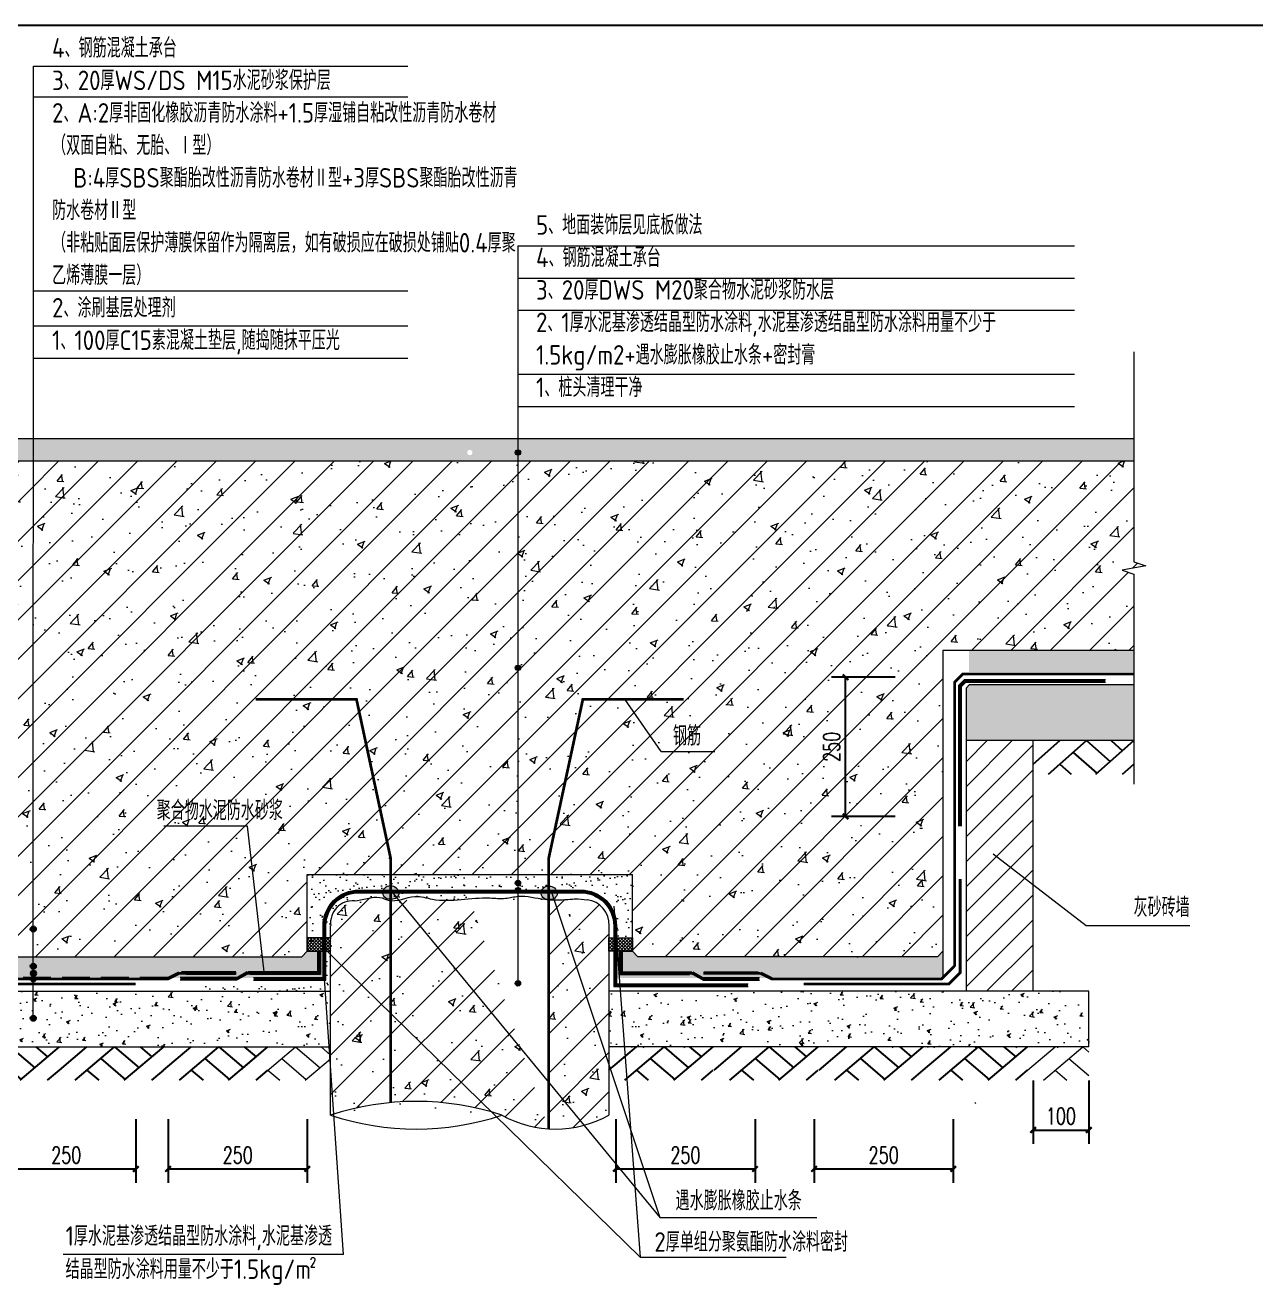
# Model space of a CAD drawing. Header units: millimetres. Extents: x 434053 to 1059003, y -2417481 to 936527.
# Drawn here: x 533606 to 535816, y -2319645 to -2317382 of the extents above; entities that cross this region are included whole.
import ezdxf

# ---------------------------------------------------------------- set-up
doc = ezdxf.new("R2010")
doc.units = ezdxf.units.MM
doc.header["$LTSCALE"] = 1000
doc.header["$MEASUREMENT"] = 0
for name, pattern in [('CONTINOUS', [0]), ('DASH', [0.35, 0.25, -0.1]), ('DASHED', [0.75, 0.5, -0.25])]:
    doc.linetypes.add(name, pattern=pattern)
doc.layers.get('Defpoints').update_dxf_attribs({"color": 6})
for name, color, linetype in [('2012-05', 6, 'Continuous'), ('A-DETL-REN', 21, 'Continuous'), ('C09密封膏', 146, 'Continuous'), ('column-1', 5, 'Continuous'), ('DIM', 3, 'Continuous'), ('Hatch1', 8, 'Continuous'), ('PUB_DIM', 83, 'Continuous'), ('PUB_HATCH', 8, 'Continuous'), ('STAIR', 2, 'Continuous'), ('TEXT', 7, 'Continuous'), ('WALL', 5, 'Continuous'), ('旧版修改2', 7, 'CONTINOUS')]:
    doc.layers.add(name, color=color, linetype=linetype)
doc.styles.add('_TCH_DIM_T3', font='SIMPLEX', dxfattribs={"width": 0.705882, "bigfont": 'GBCBIG'})
doc.styles.add('HZ', font='romant', dxfattribs={"width": 0.7, "bigfont": 'hztxt3s'})
doc.styles.get("Standard").update_dxf_attribs({"font": 'gbenor.shx', "bigfont": 'gbcbig.shx'})
doc.dimstyles.new('_TCH_ARCH&&10', dxfattribs={"dimtxt": 29.75, "dimasz": 10, "dimexe": 25, "dimexo": 30, "dimgap": 10, "dimtad": 1, "dimdec": 0, "dimzin": 0, "dimdsep": 46, "dimtxsty": '_TCH_DIM_T3', "dimblk": 'ARCHTICK', "dimcen": 0.09, "dimclrt": 7, "dimazin": 2, "dimtfac": 1, "dimtdec": 0, "dimtix": 1, "dimtmove": 2, "dimatfit": 3, "dimfxl": 1, "dimtolj": 1, "dimtzin": 0, "dimarcsym": 0})
pattern_1 = [(50, (-348962.41, 402339.86), (71.726018, -6.2752135), [7.5, -82.5]), (355, (-348962.41, 402339.86), (-13.875133, 75.219213), [6, -66]), (100.4514, (-348956.43, 402339.335), (57.850938, 68.943954), [6.374019, -70.114211]), (46.1842, (-348962.41, 402359.86), (106.724105, -16.551901), [11.25, -123.75]), (96.6356, (-348953.51, 402358.48), (93.46627, 97.411787), [9.561029, -105.1713]), (351.1842, (-348962.41, 402359.86), (93.466195, 97.41186), [9, -99]), (21, (-348952.41, 402354.86), (59.690705, -40.261889), [7.5, -82.5]), (326, (-348952.41, 402354.86), (24.331533, 72.515005), [6, -66]), (71.4514, (-348947.43, 402351.5), (84.022263, 32.25305), [6.374019, -70.114211]), (37.5, (-348962.407, 402339.858), (1.2159855, 33.2893854), [0, -65.2, 0, -67, 0, -66.25]), (7.5, (-348962.407, 402339.858), (26.3069537, 39.4411712), [0, -38.2, 0, -63.7, 0, -25.25]), (327.5, (-348984.707, 402339.858), (53.3822436, -2.2554872), [0, -25, 0, -78, 0, -103.5]), (317.5, (-348994.707, 402339.858), (58.318617, 10.0104982), [0, -32.5, 0, -51.8, 0, -73.5])]
pattern_2 = [(45, (-348962.407, 402339.86), (-35.355339, 35.355339), []), (50, (-348962.41, 402339.86), (143.452037, -12.550427), [15, -165]), (355, (-348962.4, 402339.86), (-27.750267, 150.438427), [12, -132]), (100.4514, (-348950.45, 402338.81), (115.701876, 137.88791), [12.748038, -140.228422]), (46.1842, (-348962.4, 402379.86), (213.44821, -33.1038), [22.5, -247.5]), (96.6356, (-348944.62, 402377.1), (186.93254, 194.823574), [19.12206, -210.3426]), (351.1842, (-348962.4, 402379.86), (186.93239, 194.82372), [18, -198]), (21, (-348942.41, 402369.86), (119.38141, -80.523778), [15, -165]), (326, (-348942.4, 402369.86), (48.663066, 145.03001), [12, -132]), (71.4514, (-348932.46, 402363.15), (168.044526, 64.5061), [12.748038, -140.228422]), (37.5, (-348962.407, 402339.86), (2.431971, 66.578771), [0, -130.4, 0, -134, 0, -132.5]), (7.5, (-348962.41, 402339.86), (52.6139075, 78.882342), [0, -76.4, 0, -127.4, 0, -50.5]), (327.5, (-349007.007, 402339.86), (106.764487, -4.5109743), [0, -50, 0, -156, 0, -207]), (317.5, (-349027.01, 402339.86), (116.637234, 20.020996), [0, -65, 0, -103.6, 0, -147])]
pattern_3 = [(37.5, (-348962.407, 402339.858), (-1.0078937, 30.8291803), [0, -24.32, 0, -27.2, 0, -26]), (7.5, (-348962.407, 402339.858), (28.3164273, 45.154337), [0, -13.12, 0, -21.92, 0, -8.4]), (327.5, (-348982.087, 402339.858), (49.8262698, 0.0905449), [0, -8, 0, -28.8, 0, -37.6]), (317.5, (-348982.087, 402339.858), (48.0980257, 14.042809), [0, -4, 0, -18.88, 0, -21.6])]

# ---------------------------------------------------------------- blocks, each defined once
blk = doc.blocks.new('asgdsfgf')
blk.add_line((0, 5652.5), (11115, 5652.5))
blk = doc.blocks.new('$LinePat$00000009')
for p, q in [((0, -210), (210, 0)), ((120, -300), (420, 0)), ((420, 0), (607.5, -187.5)), ((495, -300), (795, 0)), ((615, 0), (705, -90)), ((315, -105), (502.5, -292.5)), ((210, -210), (300, -300)), ((705, -300), (795, -210))]:
    blk.add_line(p, q)
blk = doc.blocks.new('_ArchTick')
at = {"color": 0, "linetype": 'ByBlock', "const_width": 0.4}
blk.add_lwpolyline([(-0.5, -0.5), (0.5, 0.5)], dxfattribs=at)
blk = doc.blocks.new('*D249')
at = {"layer": 'Defpoints', "color": 0, "transparency": 16777216}
for p in [(487, 545.4), (737, 545.4), (737, 426.3)]:
    blk.add_point(p, dxfattribs=at)
at = {"layer": 'PUB_DIM', "color": 0, "lineweight": -2, "transparency": 16777216}
for p, q in [((487, 515.4), (487, 401.3)), ((737, 515.4), (737, 401.3)), ((487, 426.3), (737, 426.3))]:
    blk.add_line(p, q, dxfattribs=at)
at = {"layer": 'PUB_DIM', "color": 0, "lineweight": -2, "transparency": 16777216, "xscale": 10, "yscale": 10, "zscale": 10, "rotation": 180}
blk.add_blockref('_ArchTick', (487, 426.3), dxfattribs=at)
at = {"layer": 'PUB_DIM', "color": 0, "lineweight": -2, "transparency": 16777216, "xscale": 10, "yscale": 10, "zscale": 10}
blk.add_blockref('_ArchTick', (737, 426.3), dxfattribs=at)
at = {"layer": 'PUB_DIM', "color": 7, "lineweight": 9, "transparency": 16777216, "insert": (612, 451.1), "char_height": 29.75, "attachment_point": 5, "style": '_TCH_DIM_T3'}
blk.add_mtext('\\A1;250', dxfattribs=at)
blk = doc.blocks.new('*D250')
at = {"layer": 'Defpoints', "color": 0, "transparency": 16777216}
for p in [(795, 545.4), (1045, 545.4), (1045, 426.3)]:
    blk.add_point(p, dxfattribs=at)
at = {"layer": 'PUB_DIM', "color": 0, "lineweight": -2, "transparency": 16777216}
for p, q in [((795, 515.4), (795, 401.3)), ((1045, 515.4), (1045, 401.3)), ((795, 426.3), (1045, 426.3))]:
    blk.add_line(p, q, dxfattribs=at)
at = {"layer": 'PUB_DIM', "color": 0, "lineweight": -2, "transparency": 16777216, "xscale": 10, "yscale": 10, "zscale": 10, "rotation": 180}
blk.add_blockref('_ArchTick', (795, 426.3), dxfattribs=at)
at = {"layer": 'PUB_DIM', "color": 0, "lineweight": -2, "transparency": 16777216, "xscale": 10, "yscale": 10, "zscale": 10}
blk.add_blockref('_ArchTick', (1045, 426.3), dxfattribs=at)
at = {"layer": 'PUB_DIM', "color": 7, "lineweight": 9, "transparency": 16777216, "insert": (920, 451.1), "char_height": 29.75, "attachment_point": 5, "style": '_TCH_DIM_T3'}
blk.add_mtext('\\A1;250', dxfattribs=at)
blk = doc.blocks.new('*D251')
at = {"layer": 'Defpoints', "color": 0, "transparency": 16777216}
for p in [(2349, 615.3), (2449, 615.3), (2449, 496.2)]:
    blk.add_point(p, dxfattribs=at)
at = {"layer": 'PUB_DIM', "color": 0, "lineweight": -2, "transparency": 16777216}
for p, q in [((2349, 585.3), (2349, 471.2)), ((2449, 585.3), (2449, 471.2)), ((2349, 496.2), (2449, 496.2))]:
    blk.add_line(p, q, dxfattribs=at)
at = {"layer": 'PUB_DIM', "color": 0, "lineweight": -2, "transparency": 16777216, "xscale": 10, "yscale": 10, "zscale": 10, "rotation": 180}
blk.add_blockref('_ArchTick', (2349, 496.2), dxfattribs=at)
at = {"layer": 'PUB_DIM', "color": 0, "lineweight": -2, "transparency": 16777216, "xscale": 10, "yscale": 10, "zscale": 10}
blk.add_blockref('_ArchTick', (2449, 496.2), dxfattribs=at)
at = {"layer": 'PUB_DIM', "color": 7, "lineweight": 9, "transparency": 16777216, "insert": (2399, 521.1), "char_height": 29.75, "attachment_point": 5, "style": '_TCH_DIM_T3'}
blk.add_mtext('\\A1;100', dxfattribs=at)
blk = doc.blocks.new('*D254')
at = {"layer": 'Defpoints', "color": 0, "transparency": 16777216}
for p in [(1599.4, 545.4), (1849.4, 545.4), (1849.4, 426.3)]:
    blk.add_point(p, dxfattribs=at)
at = {"layer": 'PUB_DIM', "color": 0, "lineweight": -2, "transparency": 16777216}
for p, q in [((1599.4, 515.4), (1599.4, 401.3)), ((1849.4, 515.4), (1849.4, 401.3)), ((1599.4, 426.3), (1849.4, 426.3))]:
    blk.add_line(p, q, dxfattribs=at)
at = {"layer": 'PUB_DIM', "color": 0, "lineweight": -2, "transparency": 16777216, "xscale": 10, "yscale": 10, "zscale": 10, "rotation": 180}
blk.add_blockref('_ArchTick', (1599.4, 426.3), dxfattribs=at)
at = {"layer": 'PUB_DIM', "color": 0, "lineweight": -2, "transparency": 16777216, "xscale": 10, "yscale": 10, "zscale": 10}
blk.add_blockref('_ArchTick', (1849.4, 426.3), dxfattribs=at)
at = {"layer": 'PUB_DIM', "color": 7, "lineweight": 9, "transparency": 16777216, "insert": (1724.4, 451.1), "char_height": 29.75, "attachment_point": 5, "style": '_TCH_DIM_T3'}
blk.add_mtext('\\A1;250', dxfattribs=at)
blk = doc.blocks.new('*D255')
at = {"layer": 'Defpoints', "color": 0, "transparency": 16777216}
for p in [(1955.5, 545.4), (2205.5, 545.4), (2205.5, 426.3)]:
    blk.add_point(p, dxfattribs=at)
at = {"layer": 'PUB_DIM', "color": 0, "lineweight": -2, "transparency": 16777216}
for p, q in [((1955.5, 515.4), (1955.5, 401.3)), ((2205.5, 515.4), (2205.5, 401.3)), ((1955.5, 426.3), (2205.5, 426.3))]:
    blk.add_line(p, q, dxfattribs=at)
at = {"layer": 'PUB_DIM', "color": 0, "lineweight": -2, "transparency": 16777216, "xscale": 10, "yscale": 10, "zscale": 10, "rotation": 180}
blk.add_blockref('_ArchTick', (1955.5, 426.3), dxfattribs=at)
at = {"layer": 'PUB_DIM', "color": 0, "lineweight": -2, "transparency": 16777216, "xscale": 10, "yscale": 10, "zscale": 10}
blk.add_blockref('_ArchTick', (2205.5, 426.3), dxfattribs=at)
at = {"layer": 'PUB_DIM', "color": 7, "lineweight": 9, "transparency": 16777216, "insert": (2080.5, 451.1), "char_height": 29.75, "attachment_point": 5, "style": '_TCH_DIM_T3'}
blk.add_mtext('\\A1;250', dxfattribs=at)
blk = doc.blocks.new('*D256')
at = {"layer": 'Defpoints', "color": 0, "transparency": 16777216}
for p in [(2012, 1309.4), (2131, 1309.4), (2131, 1059.4)]:
    blk.add_point(p, dxfattribs=at)
at = {"layer": 'PUB_DIM', "color": 0, "lineweight": -2, "transparency": 16777216}
for p, q in [((2101, 1309.4), (1987, 1309.4)), ((2012, 1059.4), (2012, 1309.4)), ((2101, 1059.4), (1987, 1059.4))]:
    blk.add_line(p, q, dxfattribs=at)
at = {"layer": 'PUB_DIM', "color": 0, "lineweight": -2, "transparency": 16777216, "xscale": 10, "yscale": 10, "zscale": 10}
for p, rotation in [((2012, 1309.4), 90), ((2012, 1059.4), 270)]:
    blk.add_blockref('_ArchTick', p, dxfattribs=dict(at, rotation=rotation))
at = {"layer": 'PUB_DIM', "color": 7, "lineweight": 9, "transparency": 16777216, "insert": (1987.1, 1184.4), "char_height": 29.75, "attachment_point": 5, "rotation": 90, "style": '_TCH_DIM_T3'}
blk.add_mtext('\\A1;250', dxfattribs=at)
blk = doc.blocks.new('A$C7B6417B9')
at = {"layer": '2012-05', "lineweight": 9}
h = blk.add_hatch(color=256, dxfattribs=at)
edge = h.paths.add_edge_path()
edge.add_arc((1192.2, 922.4), 11.6, 171.6025, 278.5715, ccw=False)
edge.add_arc((1194.8, 920.6), 14.5, -5.4914, 166.2227, ccw=False)
edge.add_arc((1196.8, 923.9), 13.3, 257.4494, 339.5727, ccw=False)
h = blk.add_hatch(color=256, dxfattribs=at)
edge = h.paths.add_edge_path()
edge.add_arc((1476.6, 921.8), 11.6, 171.6025, 278.5715, ccw=False)
edge.add_arc((1479.2, 920), 14.5, -5.4914, 166.2227, ccw=False)
edge.add_arc((1481.2, 923.3), 13.3, 257.4494, 339.5727, ccw=False)
at = {"layer": 'C09密封膏', "lineweight": 9}
h = blk.add_hatch(dxfattribs=at)
h.set_pattern_fill('多孔材料', color=256, scale=1.5, style=0)
h.set_pattern_definition([(45, (-213523.2913, 448574.839), (-3.00000305, 3.00000305), []), (135, (-213523.2913, 448574.839), (-3.00000305, -3.00000305), [])])
h.paths.add_polyline_path([(1087.2, 841.3), (1045.2, 841.3), (1045.2, 817.9), (1087.2, 817.9)])
h = blk.add_hatch(dxfattribs=at)
h.set_pattern_fill('多孔材料', color=256, scale=1.5, style=0)
h.set_pattern_definition([(135, (216197.3707, 448574.839), (3.00000305, 3.00000305), []), (45, (216197.3707, 448574.839), (3.00000305, -3.00000305), [])])
h.paths.add_polyline_path([(1586.9, 841.3), (1628.9, 841.3), (1628.9, 817.9), (1586.9, 817.9)])
at = {"layer": 'DIM', "lineweight": 9}
h = blk.add_hatch(color=256, dxfattribs=at)
edge = h.paths.add_edge_path()
edge.add_arc((1423.5, 1713), 4.8, 0, 360)
h = blk.add_hatch(color=256, dxfattribs=at)
edge = h.paths.add_edge_path()
edge.add_arc((1423.5, 1326.3), 4.8, 0, 360)
h = blk.add_hatch(color=256, dxfattribs=at)
edge = h.paths.add_edge_path()
edge.add_arc((1423.5, 939.8), 4.8, 0, 360)
h = blk.add_hatch(color=256, dxfattribs=at)
edge = h.paths.add_edge_path()
edge.add_arc((1423.5, 927), 4.8, 0, 360)
at = {"layer": 'DIM'}
h = blk.add_hatch(color=256, dxfattribs=at)
edge = h.paths.add_edge_path()
edge.add_arc((552.8, 857.2), 4.8, 0, 360)
h = blk.add_hatch(color=256, dxfattribs=at)
edge = h.paths.add_edge_path()
edge.add_arc((552.8, 790.2), 4.8, 0, 360)
h = blk.add_hatch(color=256, dxfattribs=at)
edge = h.paths.add_edge_path()
edge.add_arc((552.8, 767.6), 4.8, 0, 360)
h = blk.add_hatch(color=256, dxfattribs=at)
edge = h.paths.add_edge_path()
edge.add_arc((553.2, 777.5), 4.8, 0, 360)
at = {"layer": 'DIM', "lineweight": 9}
h = blk.add_hatch(color=256, dxfattribs=at)
edge = h.paths.add_edge_path()
edge.add_arc((1423.5, 759.5), 4.8, 0, 360)
at = {"layer": 'DIM'}
h = blk.add_hatch(color=256, dxfattribs=at)
edge = h.paths.add_edge_path()
edge.add_arc((552.8, 696.9), 4.8, 0, 360)
at = {"layer": 'Hatch1', "lineweight": 9}
h = blk.add_hatch(dxfattribs=at)
h.set_pattern_fill('混凝土', color=256, scale=10, style=0)
h.set_pattern_definition(pattern_1)
h.paths.add_polyline_path([(2530.2, 1737.5), (1337, 1737.5), (1337, 1717.8, -0.414214), (1341.8, 1713, -0.414214), (1337, 1708.2), (1337, 1697.5), (2530.2, 1697.5)])
h.paths.add_polyline_path([(1337, 1717.8), (1337, 1737.5), (143.9, 1737.5), (143.9, 1697.5), (1337, 1697.5), (1337, 1708.2, -0.414214), (1332.2, 1713, -0.414214)])
h.paths.add_polyline_path([(220, 1723.3, -1), (229.6, 1723.3, -1)], flags=16)
h = blk.add_hatch(dxfattribs=at)
h.set_pattern_fill('钢筋混凝土', color=256, scale=20, style=0)
h.set_pattern_definition(pattern_2)
h.paths.add_polyline_path([(2530.2, 1494.4), (2509.2, 1501.9), (2551.2, 1509.3), (2530.2, 1516.9), (2530.2, 1697.5), (1337, 1697.5), (1337, 1331.1, -0.414214), (1341.8, 1326.3, -0.414214), (1337, 1321.5), (1337, 955.2), (1629, 955.2), (1629, 817.5), (1639, 807.5), (2177, 807.5), (2187, 817.5), (2187, 827.5), (2187, 1357.5), (2530.2, 1357.5)])
h.paths.add_polyline_path([(1337, 1697.5), (143.9, 1697.5), (143.9, 1516.9), (164.9, 1509.3), (122.9, 1501.9), (143.9, 1494.4), (143.9, 1357.5), (487, 1357.5), (487, 827.5), (487, 817.5), (497, 807.5), (1035, 807.5), (1045, 817.5), (1045, 827.5), (1045, 955.2), (1337, 955.2), (1337, 1321.5, -0.414214), (1332.2, 1326.3, -0.414214), (1337, 1331.1)])
h.paths.add_polyline_path([(220, 1546.3, -1), (229.6, 1546.3, -1)], flags=16)
h.paths.add_polyline_path([(1695.3, 1175.6), (1759.7, 1175.6), (1759.7, 1227.8), (1695.3, 1227.8)], flags=24)
h = blk.add_hatch(dxfattribs=at)
h.set_pattern_fill('混凝土', color=256, scale=10, style=0)
h.set_pattern_definition(pattern_1)
h.paths.add_polyline_path([(2530.2, 1357.5), (2234, 1357.5), (2234, 1319), (2530.2, 1319)])
h.paths.add_polyline_path([(440, 1357.5), (143.9, 1357.5), (143.9, 1319), (221.8, 1319, -0.348665), (227.8, 1319), (440, 1319)])
h.paths.add_polyline_path([(220, 1327.6, -1), (229.6, 1327.6, -1)], flags=16)
h = blk.add_hatch(dxfattribs=at)
h.set_pattern_fill('混凝土', color=256, scale=10, style=0)
h.set_pattern_definition(pattern_1)
h.paths.add_polyline_path([(143.9, 1295.5), (143.9, 1195.5), (445, 1195.5), (445, 1290.5), (440, 1295.5)])
h.paths.add_polyline_path([(2530.2, 1195.5), (2530.2, 1295.5), (2234, 1295.5), (2229, 1290.5), (2229, 1195.5)])
h = blk.add_hatch(dxfattribs=at)
h.set_pattern_fill('ANSI31', color=256, scale=20, style=0)
h.set_pattern_definition([(45, (-348962.407, 402339.858), (-22.4506403, 22.4506403), [])])
h.paths.add_polyline_path([(2349, 1195.5), (2229, 1195.5), (2229, 745.5), (2349, 745.5)])
h.paths.add_polyline_path([(325, 888.8), (445, 888.8), (445, 1195.5), (325, 1195.5)])
h.paths.add_polyline_path([(445, 888.8), (325, 888.8), (325, 745.5), (445, 745.5)])
h = blk.add_hatch(dxfattribs=at)
h.set_pattern_fill('砂灰土', color=256, scale=8, style=0)
h.set_pattern_definition(pattern_3)
h.paths.add_polyline_path([(1629, 955.2), (1478.8, 955.2), (1478.8, 927.2), (1536.5, 927.2, -0.414214), (1600.5, 863.2), (1600.5, 817.5), (1629, 817.5)])
h.paths.add_polyline_path([(1478.8, 955.2), (1337, 955.2), (1337, 944.6, -0.414214), (1341.8, 939.8, -0.414214), (1337, 935), (1337, 931.8, -0.403556), (1341.8, 927.2), (1478.8, 927.2)])
h.paths.add_polyline_path([(1337, 955.2), (1194.7, 955.2), (1194.7, 927.2), (1332.2, 927.2, -0.403556), (1337, 931.8), (1337, 935, -0.414214), (1332.2, 939.8, -0.414214), (1337, 944.6)])
h.paths.add_polyline_path([(1194.7, 955.2), (1045, 955.2), (1045, 817.5), (1073.5, 817.5), (1073.5, 863.2, -0.414214), (1137.5, 927.2), (1194.7, 927.2)])
h = blk.add_hatch(dxfattribs=at)
h.set_pattern_fill('砂灰土', color=256, scale=8, style=0)
h.set_pattern_definition(pattern_3)
edge = h.paths.add_edge_path()
edge.add_line((1337, 922.2), (1194.7, 922.2))
edge.add_line((1194.7, 922.2), (1194.7, 908.2))
edge.add_spline(control_points=[(1194.7, 908.2), (1208.8, 906.5), (1234.7, 920.9), (1293, 901.6), (1348.6, 917.2), (1399.7, 910.4), (1431.7, 919.8), (1458.1, 911.7), (1476.4, 910), (1478.8, 909.8)], knot_values=[105.110271, 105.110271, 105.110271, 105.110271, 149.212419, 180.770276, 283.572065, 312.554658, 336.615621, 383.952416, 391.09267, 391.09267, 391.09267, 391.09267], degree=3, periodic=0)
edge.add_line((1337, 911.6), (1337, 922.2))
edge = h.paths.add_edge_path()
edge.add_spline(control_points=[(1129.9, 907.8), (1143.1, 908.3), (1169.1, 920), (1187, 909.5), (1193.3, 908.3), (1194.7, 908.2)], knot_values=[46.148866, 46.148866, 46.148866, 46.148866, 85.232595, 100.770791, 105.110271, 105.110271, 105.110271, 105.110271], degree=3, periodic=0)
edge.add_line((1194.7, 908.2), (1194.7, 922.2))
edge.add_line((1194.7, 922.2), (1137.5, 922.2))
edge.add_arc((1137.5, 863.2), 59, 90, 180)
edge.add_line((1078.5, 863.2), (1078.5, 754))
edge.add_line((1078.5, 754), (837, 754))
edge.add_line((837, 754), (837, 745.5))
edge.add_line((837, 745.5), (1087, 745.5))
edge.add_line((1087, 745.5), (1087, 863.2))
edge.add_arc((1126.8, 867.9), 40, 85.4961, 186.799, ccw=False)
h = blk.add_hatch(dxfattribs=at)
h.set_pattern_fill('钢筋混凝土', color=256, scale=20, style=0)
h.set_pattern_definition(pattern_2)
edge = h.paths.add_edge_path()
edge.add_spline(control_points=[(1478.8, 909.8), (1476.4, 910), (1458.1, 911.7), (1431.7, 919.8), (1399.7, 910.4), (1348.6, 917.2), (1293, 901.6), (1234.7, 920.9), (1208.8, 906.5), (1194.7, 908.2)], knot_values=[105.110271, 105.110271, 105.110271, 105.110271, 112.250525, 159.58732, 183.648283, 212.630876, 315.432665, 346.990522, 391.09267, 391.09267, 391.09267, 391.09267], degree=3, periodic=0)
edge.add_line((1194.7, 908.2), (1194.7, 545.4))
edge.add_arc((1240.8, 57.2), 490.4, 71.7213, 95.3984, ccw=False)
edge.add_arc((1490.8, 697.4), 199.4, 241.1525, 266.5326)
edge.add_line((1478.8, 498.4), (1478.8, 909.8))
edge.add_spline(control_points=[(1478.8, 909.8), (1476.4, 910), (1458.1, 911.7), (1431.7, 919.8), (1399.7, 910.4), (1348.6, 917.2), (1293, 901.6), (1234.7, 920.9), (1208.8, 906.5), (1194.7, 908.2)], knot_values=[105.110271, 105.110271, 105.110271, 105.110271, 112.250525, 159.58732, 183.648283, 212.630876, 315.432665, 346.990522, 391.09267, 391.09267, 391.09267, 391.09267], degree=3, periodic=0)
edge.add_line((1337, 911.6), (1337, 754.7))
edge.add_arc((1337, 759.5), 4.8, 180, 270, ccw=False)
edge.add_arc((1337, 759.5), 4.8, -90, 180, ccw=False)
edge.add_line((1337, 754.7), (1337, 911.6))
edge = h.paths.add_edge_path()
edge.add_arc((1490.8, 697.4), 199.4, 266.5326, 298.8475)
edge.add_line((1587, 522.8), (1587, 867.3))
edge.add_arc((1542, 865.2), 45.1, 2.6044, 87.5513)
edge.add_spline(control_points=[(1548, 909.9), (1529.2, 911.6), (1529.7, 911.8), (1518.3, 910.8), (1493.9, 908.8), (1478.8, 909.8)], knot_values=[391.09267, 391.09267, 391.09267, 391.09267, 418.177673, 449.912088, 495.260288, 495.260288, 495.260288, 495.260288], degree=3, periodic=0)
edge.add_line((1478.8, 909.8), (1478.8, 498.4))
edge = h.paths.add_edge_path()
edge.add_arc((1240.8, 57.2), 490.4, 95.3984, 108.2787, ccw=False)
edge.add_line((1194.7, 545.4), (1194.7, 908.2))
edge.add_spline(control_points=[(1194.7, 908.2), (1193.3, 908.3), (1187, 909.5), (1169.1, 920), (1143.1, 908.3), (1129.9, 907.8)], knot_values=[46.148866, 46.148866, 46.148866, 46.148866, 50.488347, 66.026543, 105.110271, 105.110271, 105.110271, 105.110271], degree=3, periodic=0)
edge.add_arc((1126.8, 867.9), 40, 85.4961, 186.799)
edge.add_line((1087, 863.2), (1087, 522.8))
h = blk.add_hatch(dxfattribs=at)
h.set_pattern_fill('混凝土', color=256, scale=10, style=0)
h.set_pattern_definition(pattern_1)
h.paths.add_polyline_path([(1073.5, 817.5), (1045, 817.5), (1035, 807.5), (837, 807.5), (837, 769), (993.3, 769), (1073.5, 769)])
h.paths.add_polyline_path([(837, 807.5), (695, 807.5), (695, 769), (761.8, 769, -0.606323), (770.3, 769), (837, 769)])
h.paths.add_polyline_path([(761.2, 779.3, -1), (770.8, 779.3, -1)], flags=16)
h.paths.add_polyline_path([(695, 807.5), (497, 807.5), (487, 817.5), (487, 769), (695, 769)])
h.paths.add_polyline_path([(2187, 817.5), (2177, 807.5), (1639, 807.5), (1629, 817.5), (1600.5, 817.5), (1600.5, 769), (2187, 769)])
h = blk.add_hatch(dxfattribs=at)
h.set_pattern_fill('混凝土', color=256, scale=10, style=0)
h.set_pattern_definition([(130, (351636.487, 402339.86), (-71.726018, -6.2752135), [7.5, -82.5]), (185, (351636.49, 402339.86), (13.875133, 75.219213), [6, -66]), (79.5486, (351630.51, 402339.335), (-57.850938, 68.943954), [6.374019, -70.114211]), (133.8158, (351636.49, 402359.86), (-106.724105, -16.551901), [11.25, -123.75]), (83.3644, (351627.59, 402358.48), (-93.46627, 97.411787), [9.561029, -105.1713]), (188.8158, (351636.49, 402359.86), (-93.466195, 97.41186), [9, -99]), (159, (351626.487, 402354.86), (-59.690705, -40.261889), [7.5, -82.5]), (214, (351626.49, 402354.86), (-24.331533, 72.515005), [6, -66]), (108.5486, (351621.51, 402351.5), (-84.022263, 32.25305), [6.374019, -70.114211]), (142.5, (351636.487, 402339.858), (-1.2159855, 33.2893854), [0, -65.2, 0, -67, 0, -66.25]), (172.5, (351636.487, 402339.858), (-26.3069537, 39.4411712), [0, -38.2, 0, -63.7, 0, -25.25]), (212.5, (351658.787, 402339.858), (-53.3822436, -2.2554872), [0, -25, 0, -78, 0, -103.5]), (222.5, (351668.787, 402339.858), (-58.318617, 10.0104982), [0, -32.5, 0, -51.8, 0, -73.5])])
h.paths.add_polyline_path([(1600.5, 817.5), (1629, 817.5), (1639, 807.5), (1837, 807.5), (1837, 769), (1680.8, 769), (1600.5, 769)])
h.paths.add_polyline_path([(1837, 807.5), (1979, 807.5), (1979, 769), (1912.3, 769, 0.606323), (1903.8, 769), (1837, 769)])
h.paths.add_polyline_path([(1912.9, 779.3, 1), (1903.3, 779.3, 1)], flags=16)
h.paths.add_polyline_path([(1979, 807.5), (2177, 807.5), (2187, 817.5), (2187, 769), (1979, 769)])
h.paths.add_polyline_path([(487, 817.5), (497, 807.5), (1035, 807.5), (1045, 817.5), (1073.5, 817.5), (1073.5, 769), (487, 769)])
h = blk.add_hatch(dxfattribs=at)
h.set_pattern_fill('混凝土', color=256, scale=10, style=0)
h.set_pattern_definition([(50, (-348962.41, 402339.86), (71.726018, -6.2752135), [7.5, -82.5]), (355, (-348962.41, 402339.86), (-13.875133, 75.219213), [6, -66]), (100.4514, (-348956.43, 402339.335), (57.850938, 68.943954), [6.374019, -70.114211]), (46.1842, (-348962.41, 402359.86), (106.724105, -16.551901), [11.25, -123.75]), (96.6356, (-348953.51, 402358.48), (93.46627, 97.411787), [9.561029, -105.1713]), (351.1842, (-348962.41, 402359.86), (93.466195, 97.41186), [9, -99]), (21, (-348952.41, 402354.86), (59.690705, -40.261889), [7.5, -82.5]), (326, (-348952.41, 402354.86), (24.331533, 72.515005), [6, -66]), (71.4514, (-348947.43, 402351.5), (84.022263, 32.25305), [6.374019, -70.114211]), (37.5, (-348962.407, 402339.858), (1.2159855, 33.2893854), [0, -65.2, 0, -67, 0, -66.25]), (7.5, (-348962.407, 402339.858), (26.3069537, 39.4411712), [0, -38.2, 0, -63.7, 0, -25.25]), (327.5, (-348984.707, 402339.858), (53.3822436, -2.2554872), [0, -25, 0, -78, 0, -103.5]), (317.5, (-348994.707, 402339.858), (58.318617, 10.0104982), [0, -32.5, 0, -51.8, 0, -73.5])])
h.paths.add_polyline_path([(1073.5, 817.5), (1045, 817.5), (1035, 807.5), (837, 807.5), (837, 769), (993.3, 769), (1073.5, 769)])
h.paths.add_polyline_path([(837, 807.5), (695, 807.5), (695, 769), (761.8, 769, -0.606323), (770.3, 769), (837, 769)])
h.paths.add_polyline_path([(761.2, 779.3, -1), (770.8, 779.3, -1)], flags=16)
h.paths.add_polyline_path([(695, 807.5), (497, 807.5), (487, 817.5), (487, 769), (695, 769)])
h.paths.add_polyline_path([(2187, 817.5), (2177, 807.5), (1639, 807.5), (1629, 817.5), (1600.5, 817.5), (1600.5, 769), (2187, 769)])
h = blk.add_hatch(dxfattribs=at)
h.set_pattern_fill('混凝土', color=256, scale=10, style=0)
h.set_pattern_definition([(50, (-210951.313, 453723.695), (71.726018, -6.2752135), [7.5, -82.5]), (355, (-210951.31, 453723.695), (-13.875133, 75.219213), [6, -66]), (100.4514, (-210945.336, 453723.17), (57.850938, 68.943954), [6.374019, -70.114211]), (46.1842, (-210951.31, 453743.695), (106.724105, -16.551901), [11.25, -123.75]), (96.6356, (-210942.42, 453742.32), (93.46627, 97.411787), [9.561029, -105.1713]), (351.1842, (-210951.31, 453743.7), (93.466195, 97.41186), [9, -99]), (21, (-210941.313, 453738.695), (59.690705, -40.261889), [7.5, -82.5]), (326, (-210941.31, 453738.695), (24.331533, 72.515005), [6, -66]), (71.4514, (-210936.34, 453735.34), (84.022263, 32.25305), [6.374019, -70.114211]), (37.5, (-210951.313, 453723.695), (1.2159855, 33.2893854), [0, -65.2, 0, -67, 0, -66.25]), (7.5, (-210951.313, 453723.695), (26.3069537, 39.4411712), [0, -38.2, 0, -63.7, 0, -25.25]), (327.5, (-210973.613, 453723.695), (53.3822436, -2.2554872), [0, -25, 0, -78, 0, -103.5]), (317.5, (-210983.613, 453723.695), (58.318617, 10.0104982), [0, -32.5, 0, -51.8, 0, -73.5])])
h.paths.add_polyline_path([(225, 745.5), (225, 645.5), (1087, 645.5), (1087, 745.5), (752.4, 745.5)])
h = blk.add_hatch(dxfattribs=at)
h.set_pattern_fill('混凝土', color=256, scale=10, style=0)
h.set_pattern_definition([(50, (-210351.313, 453723.695), (71.726018, -6.2752135), [7.5, -82.5]), (355, (-210351.31, 453723.695), (-13.875133, 75.219213), [6, -66]), (100.4514, (-210345.336, 453723.17), (57.850938, 68.943954), [6.374019, -70.114211]), (46.1842, (-210351.31, 453743.695), (106.724105, -16.551901), [11.25, -123.75]), (96.6356, (-210342.42, 453742.32), (93.46627, 97.411787), [9.561029, -105.1713]), (351.1842, (-210351.31, 453743.7), (93.466195, 97.41186), [9, -99]), (21, (-210341.313, 453738.695), (59.690705, -40.261889), [7.5, -82.5]), (326, (-210341.31, 453738.695), (24.331533, 72.515005), [6, -66]), (71.4514, (-210336.34, 453735.34), (84.022263, 32.25305), [6.374019, -70.114211]), (37.5, (-210351.313, 453723.695), (1.2159855, 33.2893854), [0, -65.2, 0, -67, 0, -66.25]), (7.5, (-210351.313, 453723.695), (26.3069537, 39.4411712), [0, -38.2, 0, -63.7, 0, -25.25]), (327.5, (-210373.613, 453723.695), (53.3822436, -2.2554872), [0, -25, 0, -78, 0, -103.5]), (317.5, (-210383.613, 453723.695), (58.318617, 10.0104982), [0, -32.5, 0, -51.8, 0, -73.5])])
h.paths.add_polyline_path([(2449, 645.5), (2449, 745.5), (1921.6, 745.5), (1587, 745.5), (1587, 645.5)])
at = {"layer": '2012-05', "lineweight": 9}
for points in [[(1194, 910.9, -0.503872), (1180.7, 924.1, -0.930185), (1209.3, 919.2, -0.374498)], [(1478.3, 910.3, -0.503872), (1465.1, 923.5, -0.930185), (1493.7, 918.7, -0.374498)]]:
    blk.add_lwpolyline(points, format="xyb", close=True, dxfattribs=at)
at = {"layer": 'A-DETL-REN', "linetype": 'DASH', "lineweight": 9, "ltscale": 0.2}
for p, q in [((1063.5, 817.5, 1666.7), (1063.5, 780.3, 1666.7)), ((1610.5, 817.5, 1666.7), (1610.5, 780.3, 1666.7)), ((794.4, 770.1), (490.8, 770.1)), ((813.5, 779.8), (794.4, 770.1)), ((936.7, 780.3, 1666.7), (918.3, 770.1, 1666.7)), ((1063.5, 780.3, 1666.7), (936.7, 780.3, 1666.7)), ((1610.5, 780.3, 1666.7), (1737.4, 780.3, 1666.7)), ((1610.5, 780.3, 1666.7), (1737.4, 780.3, 1666.7)), ((1737.4, 780.3, 1666.7), (1755.8, 770.1, 1666.7)), ((1860.6, 779.8), (1879.6, 770.1))]:
    blk.add_line(p, q, dxfattribs=at)
at = {"layer": 'A-DETL-REN', "linetype": 'DASH', "lineweight": 9, "ltscale": 0.2, "const_width": 5}
for points in [[(814.6, 777.6), (795, 767.6), (489.7, 767.6), (466, 791.3), (466, 1300.5), (451.3, 1315.2), (143.9, 1315.2)], [(1859.4, 777.6), (1879, 767.6), (2184.4, 767.6), (2208, 791.3), (2208, 1300.5), (2222.8, 1315.2), (2530.2, 1315.2)]]:
    blk.add_lwpolyline(points, dxfattribs=at)
at = {"layer": 'A-DETL-REN', "linetype": 'DASH', "lineweight": 9, "ltscale": 0.2, "const_width": 5, "elevation": 1666.7}
for points in [[(2218, 1041.8), (2218, 1293.9), (2226.9, 1302.8), (2479, 1302.8)], [(737, 758.4), (476.6, 758.4), (456, 779), (456, 947.1)], [(1937, 758.4), (2197.5, 758.4), (2218, 779), (2218, 947.1)], [(1066, 817.5), (1066, 777.8), (937.3, 777.8), (919, 767.6), (816.7, 767.6)], [(1608, 817.5), (1608, 777.8), (1736.8, 777.8), (1755.1, 767.6), (1857.3, 767.6)], [(917.3, 777.8), (814.6, 777.8)], [(917.3, 777.8), (814.6, 777.8)], [(1756.8, 777.8), (1859.4, 777.8)]]:
    blk.add_lwpolyline(points, dxfattribs=at)
at = {"layer": 'A-DETL-REN', "lineweight": 9, "ltscale": 0.2, "const_width": 5, "elevation": 1666.7}
blk.add_lwpolyline([(948.5, 767.8), (1076, 767.8), (1076, 863.2, -0.414214), (1137.5, 924.7), (1536.5, 924.7, -0.414214), (1598, 863.2), (1598, 756.5), (1837, 756.5)], format="xyb", dxfattribs=at)
at = {"layer": 'column-1', "lineweight": 9}
for p, q in [((2530.2, 1737.5, 1666.7), (143.9, 1737.5, 1666.7)), ((2530.2, 1697.5, 1666.7), (143.9, 1697.5, 1666.7)), ((2530.2, 1697.5, 1666.7), (143.9, 1697.5, 1666.7)), ((2530.2, 1697.5, 1666.7), (143.9, 1697.5, 1666.7)), ((2530.2, 1357.5, 1666.7), (2187, 1357.5, 1666.7)), ((2187, 1357.5, 1666.7), (2187, 827.5, 1666.7)), ((1045, 817.5, 1666.7), (1045, 955.2, 1666.7)), ((1045, 955.2, 1666.7), (1629, 955.2, 1666.7)), ((1629, 817.5, 1666.7), (1629, 955.2, 1666.7)), ((1087, 522.8, 1666.7), (1087, 863.2, 1666.7)), ((1587, 863.2, 1666.7), (1587, 522.8, 1666.7)), ((2187, 817.5, 1666.7), (2187, 769, 1666.7))]:
    blk.add_line(p, q, dxfattribs=at)
at = {"layer": 'column-1', "lineweight": 9, "elevation": 1666.7}
for points in [[(487, 836.5), (487, 817.5), (497, 807.5), (1035, 807.5), (1045, 817.5), (1045, 827.5)], [(1045, 817.5), (1078.5, 817.5)], [(1629, 817.5), (1595.5, 817.5)], [(1610.5, 817.5), (1629, 817.5)], [(2187, 827.5), (2187, 817.5), (2177, 807.5), (1639, 807.5), (1629, 817.5), (1629, 827.5)]]:
    blk.add_lwpolyline(points, dxfattribs=at)
at = {"layer": 'column-1', "lineweight": 9}
for centre, radius, start, end in [((1126.8, 867.9, 1666.7), 40, 85.4961, 186.799), ((1542, 865.2, 1666.7), 45.1, 357.3956, 82.3902), ((1240.8, 57.2, 1666.7), 490.4, 71.7213, 108.2787), ((1240.8, 988.4, 1666.7), 490.4, 251.7213, 288.2787), ((1490.8, 697.4, 1666.7), 199.4, 241.1525, 298.8475)]:
    blk.add_arc(centre, radius, start, end, dxfattribs=at)
blk.add_open_spline([(1129.9, 907.8, 1666.7), (1143.1, 908.3, 1666.7), (1169.1, 920, 1666.7), (1200.4, 901.6, 1666.7), (1233.2, 921.4, 1666.7), (1293, 901.6, 1666.7), (1348.6, 917.2, 1666.7), (1399.7, 910.4, 1666.7), (1431.7, 919.8, 1666.7), (1473.3, 907.1, 1666.7), (1517.6, 910.7, 1666.7), (1529.7, 911.8, 1666.7), (1529.2, 911.6, 1666.7), (1548, 909.9, 1666.7)], degree=3, knots=[46.148866, 46.148866, 46.148866, 46.148866, 85.232595, 100.770791, 149.212419, 180.770276, 283.572065, 312.554658, 336.615621, 383.952416, 436.44087, 468.175285, 495.260288, 495.260288, 495.260288, 495.260288], dxfattribs=at)
at = {"layer": 'DIM', "lineweight": 9}
for p, q in [((1423.5, 2084, 1666.7), (1423.5, 758.8, 1666.7)), ((1423.5, 2084, 1666.7), (2423.6, 2084, 1666.7)), ((1423.5, 2026.4, 1666.7), (2423.6, 2026.4, 1666.7)), ((1423.5, 1968.7, 1666.7), (2423.6, 1968.7, 1666.7)), ((1423.5, 1853.5, 1666.7), (1423.5, 758.8, 1666.7)), ((1423.5, 1853.5, 1666.7), (1571.5, 1853.5, 1666.7)), ((1423.5, 1853.5, 1666.7), (1423.5, 758.8, 1666.7)), ((1423.5, 1853.5, 1666.7), (1571.5, 1853.5, 1666.7)), ((1423.5, 1853.5, 1666.7), (2423.6, 1853.5, 1666.7)), ((1423.5, 1795.8, 1666.7), (2423.6, 1795.8, 1666.7)), ((1681, 1175.9), (1615.6, 1269.8, 609.8)), ((1681, 1175.9), (1777.1, 1175.9)), ((937.8, 1042.2), (787.4, 1042.2)), ((967.7, 780.3, 1666.7), (937.8, 1042.2)), ((2444.3, 862.8, -1666.7), (2277.1, 991.9)), ((1196.8, 923.9), (1678.7, 338.3)), ((2630.7, 862.8, -1666.7), (2444.3, 862.8, -1666.7)), ((1066.7, 830.4, 1666.7), (1643.3, 267.9)), ((1109.8, 272.4), (1076, 767.8, 1666.7)), ((1109.8, 272.4), (606.5, 272.4)), ((1643.3, 267.9), (1905.5, 267.9))]:
    blk.add_line(p, q, dxfattribs=at)
for points in [[(552.8, 692.1), (553.1, 2407.2)], [(553.1, 2407.2), (1225.6, 2407.2)], [(553.1, 2351.7), (1225.6, 2351.7)], [(553.1, 2003.2), (1225.6, 2003.2)], [(553.1, 1940.7), (1225.6, 1940.7)], [(553.1, 1882.7), (1225.6, 1882.7)], [(1960.3, 338.3), (1678.7, 338.3), (1483.2, 926.1)]]:
    blk.add_lwpolyline(points, dxfattribs=at)
at = {"layer": 'DIM', "lineweight": 9, "elevation": 1666.7}
blk.add_lwpolyline([(1595.8, 898.5), (1643.3, 267.9)], dxfattribs=at)
at = {"layer": 'DIM', "lineweight": 9}
for centre in [(1423.5, 1713, 34.1), (1423.5, 1326.3, 1666.7), (1423.5, 939.8, 34.1), (1423.5, 927, 1700.8), (1423.5, 759.5, 1515.1)]:
    blk.add_circle(centre, 4.8, dxfattribs=at)
at = {"layer": 'DIM'}
for centre in [(552.8, 857.2, -1380), (552.8, 790.2, -1561.8), (552.8, 767.6), (553.2, 777.5, -1561.8), (552.8, 696.9, -1666.7)]:
    blk.add_circle(centre, 4.8, dxfattribs=at)
at = {"layer": 'PUB_DIM', "lineweight": 9}
blk.add_lwpolyline([(2530.2, 1893.9), (2530.2, 1516.9), (2551.2, 1509.3), (2509.2, 1501.9), (2530.2, 1494.4), (2530.2, 1117.5)], dxfattribs=at)
at = {"layer": 'PUB_HATCH', "lineweight": 9}
for p, q in [((924.9, 603.5), (974.4, 645.5)), ((953.2, 585.5), (1023.9, 645.5)), ((1023.9, 645.5), (1068, 608)), ((1069.8, 645.5), (1087, 630.9)), ((1649.5, 644.1, 1666.7), (1648.1, 645.5, 1666.7)), ((1723.5, 644.1, 1666.7), (1722.2, 645.5, 1666.7)), ((2097.6, 644.1, 1666.7), (2096.3, 645.5, 1666.7)), ((2171.7, 644.1, 1666.7), (2170.3, 645.5, 1666.7)), ((2245.8, 644.1, 1666.7), (2244.4, 645.5, 1666.7)), ((2319.9, 644.1, 1666.7), (2318.5, 645.5, 1666.7)), ((2339.1, 603.5, -3333.3), (2388.6, 645.5, -3333.3)), ((2367.4, 585.5, -3333.3), (2438, 645.5, -3333.3)), ((2394, 644.1, 1666.7), (2392.6, 645.5, 1666.7)), ((2438, 645.5, -3333.3), (2449, 636.2, -3333.3)), ((999.1, 624.5), (1043.3, 587)), ((1041.5, 585.5), (1087, 624.1)), ((2413.3, 624.5, -3333.3), (2449, 594.2, -3333.3)), ((974.4, 603.5), (995.6, 585.5)), ((2388.6, 603.5, -3333.3), (2409.8, 585.5, -3333.3)), ((2245.8, 544.1, 1666.7), (2244.4, 545.5, 1666.7))]:
    blk.add_line(p, q, dxfattribs=at)
at = {"layer": 'PUB_HATCH', "linetype": 'DASHED', "lineweight": 9, "const_width": 5}
for points in [[(952.3, 1269.8), (1133.4, 1269.8), (1194.7, 984.6), (1194.7, 545.4)], [(1721.2, 1269.8), (1540.1, 1269.8), (1478.8, 984.6), (1478.8, 498.4)]]:
    blk.add_lwpolyline(points, dxfattribs=at)
at = {"layer": 'STAIR', "lineweight": 9}
for p, q in [((918.3, 770.1, 1666.7), (816.7, 770.1, 1666.7)), ((1755.8, 770.1, 1666.7), (1857.3, 770.1, 1666.7)), ((918.3, 765.1, 1666.7), (816.7, 765.1, 1666.7)), ((1755.8, 765.1, 1666.7), (1857.3, 765.1, 1666.7))]:
    blk.add_line(p, q, dxfattribs=at)
at = {"layer": 'STAIR', "lineweight": 9, "elevation": 1666.7}
for points in [[(2215.5, 1041.8), (2215.5, 1295), (2225.9, 1305.3), (2479, 1305.3)], [(2220.5, 1041.8), (2220.5, 1292.9), (2227.9, 1300.3), (2479, 1300.3)], [(1063.5, 817.5), (1063.5, 780.3), (938, 780.3)], [(1068.5, 817.5), (1068.5, 775.3), (942.2, 775.3)], [(1605.5, 817.5), (1605.5, 775.3), (1731.9, 775.3)], [(1610.5, 817.5), (1610.5, 780.3), (1736, 780.3)], [(916.4, 780.3), (819.2, 780.3)], [(916.4, 780.3), (819.2, 780.3)], [(916.2, 775.3), (827.6, 775.3)], [(916.2, 775.3), (827.6, 775.3)], [(1757.6, 780.3), (1854.9, 780.3)]]:
    blk.add_lwpolyline(points, dxfattribs=at)
for points in [[(948.5, 770.3), (1073.5, 770.3), (1073.5, 863.2, -0.414214), (1137.5, 927.2), (1536.5, 927.2, -0.414214), (1600.5, 863.2), (1600.5, 759), (1837, 759)], [(948.5, 765.3), (1078.5, 765.3), (1078.5, 765.3), (1078.5, 863.2, -0.414214), (1137.5, 922.2), (1536.5, 922.2, -0.414214), (1595.5, 863.2), (1595.5, 754), (1595.5, 754), (1837, 754)]]:
    blk.add_lwpolyline(points, format="xyb", dxfattribs=at)
for points in [[(1045, 817.5), (1087, 817.5), (1087, 841.3), (1045, 841.3)], [(1629, 817.5), (1587, 817.5), (1587, 841.3), (1629, 841.3)]]:
    blk.add_lwpolyline(points, close=True, dxfattribs=at)
at = {"layer": 'WALL', "lineweight": 9}
for p, q in [((2234, 1295.5, 1666.7), (2229, 1290.5, 1666.7)), ((2229, 745.5, 1666.7), (2229, 1290.5, 1666.7)), ((2530.2, 1295.5, 1666.7), (2234, 1295.5, 1666.7)), ((2530.2, 1195.5, 1666.7), (2229, 1195.5, 1666.7)), ((2349, 745.5, 1666.7), (2349, 1195.5, 1666.7)), ((225, 745.5, 1666.7), (1087, 745.5, 1666.7)), ((1052.4, 745.5, 1666.7), (1087, 745.5, 1666.7)), ((1621.6, 745.5, 1666.7), (1587, 745.5, 1666.7)), ((2449, 745.5, 1666.7), (1621.6, 745.5, 1666.7)), ((2449, 645.5, 1666.7), (2449, 745.5, 1666.7)), ((225, 645.5, 1666.7), (1087, 645.5, 1666.7)), ((2449, 645.5, 1666.7), (1587, 645.5, 1666.7))]:
    blk.add_line(p, q, dxfattribs=at)
at = {"layer": 'PUB_HATCH', "lineweight": 9, "yscale": 0.1999999999998181, "zscale": 0.2}
for p, xscale in [((2349, 1195.5), 0.2279066578121274), ((412.4, 645.5), 0.2356394129965338), ((599.7, 645.5), 0.2356394129965338), ((787, 645.5), 0.2356394129965338), ((1587, 645.5), 0.2356394129965338), ((1775.7, 645.5, -1666.7), 0.2356394129965338), ((1964.4, 645.5, -3333.3), 0.2356394129965338), ((2151.7, 645.5, -3333.3), 0.2356394129965338)]:
    blk.add_blockref('$LinePat$00000009', p, dxfattribs=dict(at, xscale=xscale))
at = {"layer": 'TEXT', "color": 0, "lineweight": 9}
for s, p in [('钢筋', (1702, 1186.7)), ('聚合物水泥防水砂浆', (774.4, 1052.7)), ('灰砂砖墙', (2529.4, 878.7, -1666.7)), ('遇水膨胀橡胶止水条', (1706.7, 351.8)), ('1厚水泥基渗透结晶型防水涂料,水泥基渗透', (610.8, 288.4)), ('2厚单组分聚氨酯防水涂料密封', (1668.6, 277.7, -1420.6)), ('结晶型防水涂料用量不少于1.5kg/m', (610.8, 228.7))]:
    blk.add_text(s, height=35, dxfattribs=at).set_placement(p)
at = {"layer": 'TEXT', "color": 0, "lineweight": 9, "style": 'HZ', "width": 0.7}
blk.add_text('2', height=17.5, dxfattribs=at).set_placement((1049.9, 250, -176.1))
at = {"layer": 'TEXT', "color": 0, "lineweight": 9, "insert": (1456, 2139.3, 1666.7), "char_height": 35, "width": 976.81, "attachment_point": 1}
blk.add_mtext('5、地面装饰层见底板做法 \\P4、钢筋混凝土承台\\P3、20厚DWS M20聚合物水泥砂浆防水层\\P2、1厚水泥基渗透结晶型防水涂料,水泥基渗透结晶型防水涂料用量不少于1.5kg/m2+遇水膨胀橡胶止水条+密封膏{\\Fromans1,hztxt|c134;\\C1;\\P}1、桩头清理干净', dxfattribs=at)
at = {"layer": '旧版修改2', "insert": (586.6, 2457.3, 1666.7), "char_height": 35, "width": 836.955, "attachment_point": 1}
blk.add_mtext('4、钢筋混凝土承台\\P3、20厚WS/DS M15水泥砂浆保护层\\P2、A:2厚非固化橡胶沥青防水涂料+1.5厚湿铺自粘改性沥青防水卷材（双面自粘、无胎、Ⅰ型）{\\C1;\\P } B:4厚SBS聚酯胎改性沥青防水卷材Ⅱ型+3厚SBS聚酯胎改性沥青防水卷材Ⅱ型\\P（非粘贴面层保护薄膜保留作为隔离层，如有破损应在破损处铺贴0.4厚聚乙烯薄膜一层）\\P2、涂刷基层处理剂\\P1、100厚C15素混凝土垫层,随捣随抹平压光', dxfattribs=at)
at = {"layer": 'PUB_DIM', "lineweight": 9}
for p1, p2, distance, text, picture, middle in [((2131, 1059.4), (2131, 1309.4), 119.1, '250', '*D256', (1987.1, 1184.4)), ((2349, 615.3), (2449, 615.3), -119.1, '100', '*D251', (2399, 521.1)), ((487, 545.4), (737, 545.4), -119.1, '250', '*D249', (612, 451.1)), ((795, 545.4), (1045, 545.4), -119.1, '250', '*D250', (920, 451.1)), ((1599.4, 545.4), (1849.4, 545.4), -119.1, '250', '*D254', (1724.4, 451.1)), ((1955.5, 545.4), (2205.5, 545.4), -119.1, '250', '*D255', (2080.5, 451.1))]:
    dim = blk.add_aligned_dim(p1=p1, p2=p2, distance=distance, text=text, dimstyle='_TCH_ARCH&&10', dxfattribs=at)
    dim.commit()
    dim.dimension.update_dxf_attribs({"geometry": picture, "text_midpoint": middle})

msp = doc.modelspace()

# ---------------------------------------------------------------- block references
for name, p in [('asgdsfgf', (529300.9, -2323034.8)), ('A$C7B6417B9', (533067.4, -2319862.8))]:
    msp.add_blockref(name, p)

doc.saveas('drawing.dxf')
